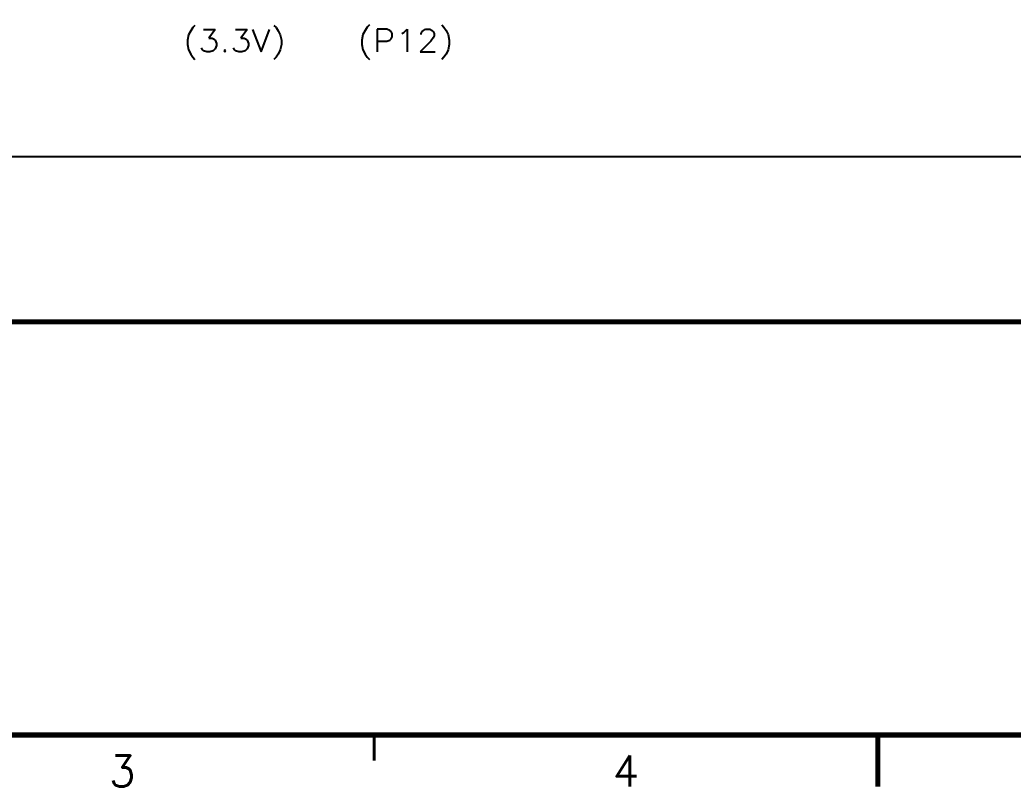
# Model space of a CAD drawing. Extents: x 295 to 953, y 10 to 290.
# Drawn here: x 603.9 to 700.1, y 9.8 to 84.2 of the extents above; entities that cross this region are included whole.
import ezdxf
from ezdxf.enums import TextEntityAlignment as Align

# ---------------------------------------------------------------- set-up
doc = ezdxf.new("R2010")
doc.units = 0
doc.header["$LTSCALE"] = 5
doc.header["$MEASUREMENT"] = 0
doc.layers.get('0').update_dxf_attribs({"linetype": 'CONTINUOUS', "lineweight": 25})
for name, color, linetype in [('DV-DPO-A6_TSK', 14, 'CONTINUOUS'), ('문자', 4, 'CONTINUOUS'), ('테두리', 3, 'CONTINUOUS')]:
    doc.layers.add(name, color=color, linetype=linetype)
doc.styles.get("Standard").update_dxf_attribs({"font": 'simplex.shx'})

# ---------------------------------------------------------------- blocks, each defined once
blk = doc.blocks.new('C')
at = {"layer": '테두리'}
for points, const_width in [([(15, 285), (15, 15), (405, 15), (405, 285), (15, 285)], 0.5), ([(15, 55), (405, 55)], 0.5), ([(161.25, 12.5), (161.25, 15)], 0.3), ([(210, 10), (210, 15)], 0.5)]:
    blk.add_lwpolyline(points, dxfattribs=dict(at, const_width=const_width))
at = {"layer": '문자'}
for s, p in [('3', (136.875, 11.5)), ('4', (185.625, 11.5))]:
    blk.add_text(s, height=3, dxfattribs=at).set_placement(p, align=Align.MIDDLE)

msp = doc.modelspace()

# ---------------------------------------------------------------- linework, layer by layer
at = {"layer": 'DV-DPO-A6_TSK', "color": 7}
for p, q in [((620.888, 83.706), (620.683, 83.501)), ((628.528, 83.706), (628.733, 83.501)), ((637.774, 83.746), (637.563, 83.534)), ((644.768, 83.746), (644.972, 83.534)), ((620.273, 82.782), (620.168, 82.266)), ((620.478, 83.191), (620.273, 82.782)), ((620.683, 83.501), (620.478, 83.191)), ((621.713, 83.297), (622.849, 83.297)), ((622.849, 83.297), (622.228, 82.471)), ((624.81, 83.297), (625.946, 83.297)), ((625.946, 83.297), (625.325, 82.471)), ((626.461, 83.297), (627.287, 81.131)), ((627.287, 81.131), (628.112, 83.297)), ((628.733, 83.501), (628.938, 83.191)), ((628.938, 83.191), (629.143, 82.782)), ((629.143, 82.782), (629.248, 82.266)), ((637.147, 82.808), (637.041, 82.286)), ((637.358, 83.224), (637.147, 82.808)), ((637.563, 83.534), (637.358, 83.224)), ((639.445, 83.33), (638.507, 83.33)), ((638.507, 83.33), (638.507, 81.137)), ((639.755, 83.224), (639.445, 83.33)), ((639.861, 83.118), (639.755, 83.224)), ((639.967, 82.914), (639.861, 83.118)), ((639.967, 82.597), (639.967, 82.914)), ((640.904, 82.914), (641.116, 83.013)), ((641.116, 83.013), (641.426, 83.33)), ((641.426, 83.33), (641.426, 81.137)), ((642.786, 82.914), (642.885, 83.118)), ((642.786, 82.808), (642.786, 82.914)), ((642.885, 83.118), (642.991, 83.224)), ((642.991, 83.224), (643.202, 83.33)), ((643.202, 83.33), (643.619, 83.33)), ((643.619, 83.33), (643.83, 83.224)), ((643.83, 83.224), (643.929, 83.118)), ((643.929, 83.118), (644.035, 82.914)), ((644.035, 82.702), (643.929, 82.491)), ((644.035, 82.914), (644.035, 82.702)), ((644.972, 83.534), (645.184, 83.224)), ((645.184, 83.224), (645.395, 82.808)), ((645.395, 82.808), (645.494, 82.286)), ((620.168, 82.266), (620.168, 81.85)), ((620.168, 81.85), (620.273, 81.335)), ((622.228, 82.471), (622.539, 82.471)), ((622.539, 82.471), (622.75, 82.365)), ((622.75, 82.365), (622.849, 82.266)), ((622.849, 82.266), (622.955, 81.956)), ((622.955, 81.745), (622.849, 81.441)), ((622.955, 81.956), (622.955, 81.745)), ((625.325, 82.471), (625.636, 82.471)), ((625.636, 82.471), (625.841, 82.365)), ((625.841, 82.365), (625.946, 82.266)), ((625.946, 82.266), (626.052, 81.956)), ((626.052, 81.745), (625.946, 81.441)), ((626.052, 81.956), (626.052, 81.745)), ((629.248, 81.85), (629.143, 81.335)), ((629.248, 82.266), (629.248, 81.85)), ((637.041, 82.286), (637.041, 81.864)), ((637.041, 81.864), (637.147, 81.342)), ((638.507, 82.181), (639.445, 82.181)), ((639.445, 82.181), (639.755, 82.286)), ((639.755, 82.286), (639.861, 82.392)), ((639.861, 82.392), (639.967, 82.597)), ((643.724, 82.181), (642.681, 81.137)), ((643.929, 82.491), (643.724, 82.181)), ((645.494, 81.864), (645.395, 81.342)), ((645.494, 82.286), (645.494, 81.864)), ((620.273, 81.335), (620.478, 80.919)), ((620.478, 80.919), (620.683, 80.615)), ((621.614, 81.335), (621.508, 81.54)), ((621.713, 81.23), (621.614, 81.335)), ((622.023, 81.131), (621.713, 81.23)), ((622.334, 81.131), (622.023, 81.131)), ((622.644, 81.23), (622.334, 81.131)), ((622.849, 81.441), (622.644, 81.23)), ((623.78, 81.335), (623.674, 81.23)), ((623.674, 81.23), (623.78, 81.131)), ((623.879, 81.23), (623.78, 81.335)), ((623.78, 81.131), (623.879, 81.23)), ((624.711, 81.335), (624.606, 81.54)), ((624.81, 81.23), (624.711, 81.335)), ((625.121, 81.131), (624.81, 81.23)), ((625.431, 81.131), (625.121, 81.131)), ((625.742, 81.23), (625.431, 81.131)), ((625.946, 81.441), (625.742, 81.23)), ((628.938, 80.919), (628.733, 80.615)), ((629.143, 81.335), (628.938, 80.919)), ((637.147, 81.342), (637.358, 80.926)), ((637.358, 80.926), (637.563, 80.615)), ((642.681, 81.137), (644.14, 81.137)), ((645.184, 80.926), (644.972, 80.615)), ((645.395, 81.342), (645.184, 80.926)), ((620.683, 80.615), (620.888, 80.404)), ((628.733, 80.615), (628.528, 80.404)), ((637.563, 80.615), (637.774, 80.404)), ((644.972, 80.615), (644.768, 80.404)), ((529.277, 71), (763.276, 71))]:
    msp.add_line(p, q, dxfattribs=at)

# ---------------------------------------------------------------- block references
msp.add_blockref('C', (476.978, 0))

doc.saveas('drawing.dxf')
